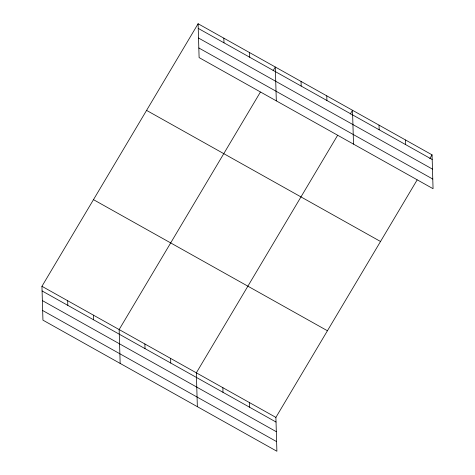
<?xml version="1.0" encoding="UTF-8"?>
<svg xmlns="http://www.w3.org/2000/svg" width="475" height="475" viewBox="0 0 475 475"><rect width="100%" height="100%" fill="white"/><g stroke="black" fill="none" stroke-linecap="round" stroke-linejoin="round"><path stroke-width="0.71" d="M417.115 179.966L275.892 417.4L276.895 451.25L42.946 320.15L41.943 286.3L198.105 23.75L432.054 154.85L433.058 188.7L199.108 57.6L198.105 23.75M260.371 92.126L119.148 329.561L120.151 363.411M273.066 70.781L275.31 67.011L276.313 100.866M337.571 135.387L196.347 372.822L197.351 406.677M350.271 114.042L352.509 110.277L353.513 144.127M429.81 158.614L432.054 154.85M198.241 28.399L432.191 159.499M198.532 38.036L432.476 169.136M198.823 47.963L432.772 179.063M146.573 110.39L380.517 241.49M93.474 199.654L327.423 330.754M41.943 286.3L275.892 417.4M42.079 290.943L276.028 422.043M42.364 300.586L276.313 431.686M42.661 310.513L276.61 441.613M405.537 139.994L405.674 144.637M379.026 125.133L379.163 129.782M326.776 95.855L326.913 100.504M301.043 81.433L301.18 86.082M249.571 52.594L249.713 57.238M249.375 402.539L249.512 407.188M223.838 38.172L223.98 42.821M222.864 387.683L223.001 392.332M170.614 358.405L170.751 363.048M144.881 343.983L145.018 348.632M93.409 315.139L93.551 319.788M67.676 300.717L67.812 305.366"/></g></svg>
